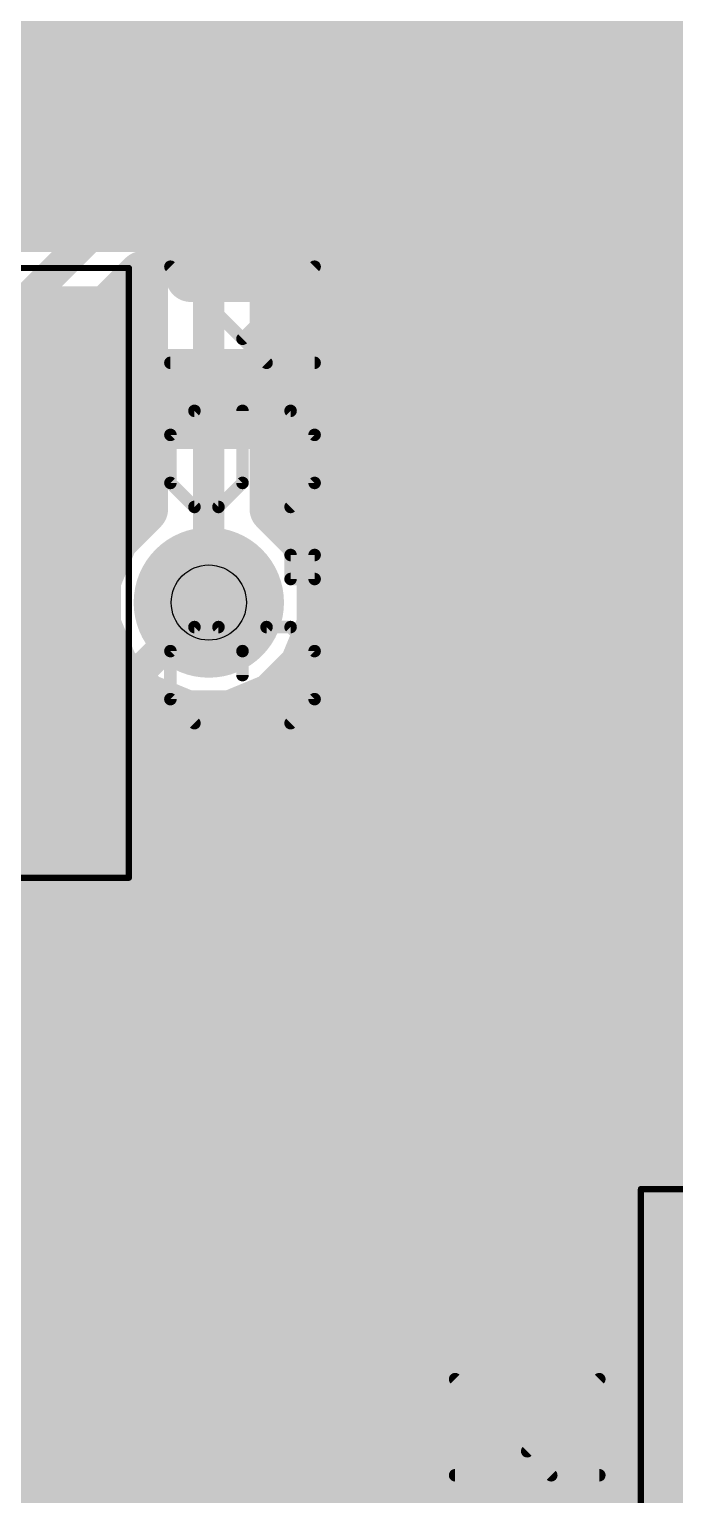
# Model space of a CAD drawing. Extents: x 0 to 10.8, y 0 to 6.1.
# Drawn here: x 1.2077 to 1.4137, y 1.1401 to 1.6081 of the extents above; entities that cross this region are included whole.
import ezdxf

# ---------------------------------------------------------------- set-up
doc = ezdxf.new("R2010")
doc.units = 0
for name, color, linetype in [('1', 22, 'CONTINUOUS'), ('116', 253, 'CONTINUOUS'), ('16', 175, 'CONTINUOUS'), ('18', 82, 'CONTINUOUS'), ('27', 253, 'CONTINUOUS'), ('29', 253, 'CONTINUOUS'), ('30', 253, 'CONTINUOUS'), ('31', 253, 'CONTINUOUS'), ('35', 253, 'CONTINUOUS'), ('39', 22, 'CONTINUOUS'), ('44', 253, 'CONTINUOUS'), ('51', 253, 'CONTINUOUS')]:
    doc.layers.add(name, color=color, linetype=linetype)

# ---------------------------------------------------------------- blocks, each defined once
blk = doc.blocks.new('RECT')
blk.add_solid([(-0.5, -0.5), (0.5, -0.5), (-0.5, 0.5), (0.5, 0.5)])
blk = doc.blocks.new('ROUNDV')
at = {"const_width": 0.5}
blk.add_lwpolyline([(0, -0.25, 1), (0, 0.25, 1), (0, -0.25)], format="xyb", dxfattribs=at)

msp = doc.modelspace()

# ---------------------------------------------------------------- linework, layer by layer
at = {"layer": '1'}
for points, const_width in [([(1.562, 1.802154), (1.288843, 1.528996)], 0.016), ([(1.605, 1.79), (1.305, 1.49)], 0.032), ([(1.327091, 1.456937), (1.627091, 1.756937)], 0.016), ([(0.052488, 1.616), (1.375846, 1.616)], 0.016), ([(0.052484, 1.6), (1.359846, 1.6)], 0.016), ([(0.05248, 1.584), (1.343846, 1.584)], 0.016), ([(0.05248, 1.568), (1.327846, 1.568)], 0.016), ([(0.052476, 1.552), (1.311846, 1.552)], 0.016), ([(1.245787, 1.544961), (1.155752, 1.544961)], 0.016), ([(1.25926, 1.531488), (1.245787, 1.544961)], 0.016), ([(1.254748, 1.536), (1.295846, 1.536)], 0.016), ([(1.406154, 1.536), (1.664, 1.536)], 0.016), ([(1.25926, 1.528996), (1.25926, 1.531488)], 0.016), ([(1.288843, 1.528996), (1.25926, 1.528996)], 0.016), ([(1.390154, 1.52), (1.664, 1.52)], 0.016), ([(1.374154, 1.504), (1.664, 1.504)], 0.016), ([(1.2, 1.49), (0.965, 1.49)], 0.032), ([(1.200772, 1.490469), (1.2, 1.49)], 0.032), ([(1.215, 1.49), (1.200772, 1.490469)], 0.032), ([(1.305, 1.49), (1.215, 1.49)], 0.032), ([(1.358154, 1.488), (1.664, 1.488)], 0.016), ([(1.342154, 1.472), (1.664, 1.472)], 0.016), ([(1.312756, 1.451), (1.327091, 1.456937)], 0.016), ([(1.324827, 1.456), (1.664, 1.456)], 0.016), ([(1.295516, 1.44539), (1.289902, 1.451)], 0.016), ([(1.289902, 1.451), (1.29724, 1.451)], 0.016), ([(1.29724, 1.451), (1.312756, 1.451)], 0.016), ([(1.300996, 1.432161), (1.295516, 1.44539)], 0.016), ([(1.297752, 1.44), (1.655303, 1.44)], 0.016), ([(1.155752, 1.435972), (1.230583, 1.435972)], 0.016), ([(1.230583, 1.435972), (1.229, 1.432161)], 0.016), ([(1.229, 1.432161), (1.229, 1.425992)], 0.016), ([(1.300996, 1.417835), (1.300996, 1.432161)], 0.016), ([(1.229, 1.425992), (1.15865, 1.425992)], 0.016), ([(1.195, 1.355), (1.265, 1.425)], 0.01), ([(1.300996, 1.424), (1.639303, 1.424)], 0.016), ([(1.295516, 1.404606), (1.300996, 1.417835)], 0.016), ([(1.296921, 1.408), (1.623303, 1.408)], 0.016), ([(1.28539, 1.39448), (1.295516, 1.404606)], 0.016), ([(1.272161, 1.389), (1.28539, 1.39448)], 0.016), ([(1.279402, 1.392), (1.607303, 1.392)], 0.016), ([(1.25226, 1.382567), (1.258697, 1.389)], 0.016), ([(1.258697, 1.389), (1.272161, 1.389)], 0.016), ([(1.25226, 1.340374), (1.25226, 1.382567)], 0.016), ([(1.25226, 1.376), (1.591303, 1.376)], 0.016), ([(1.25226, 1.36), (1.575303, 1.36)], 0.016), ([(1.24289, 1.331004), (1.25226, 1.340374)], 0.016), ([(1.25226, 1.344), (1.559303, 1.344)], 0.016), ([(1.215996, 1.003697), (1.215996, 1.331004)], 0.016), ([(1.215996, 1.331004), (1.24289, 1.331004)], 0.016), ([(1.215996, 1.328), (1.543303, 1.328)], 0.016), ([(1.215996, 1.312), (1.527303, 1.312)], 0.016), ([(1.215996, 1.296), (1.511303, 1.296)], 0.016), ([(1.215996, 1.28), (1.495303, 1.28)], 0.016), ([(1.215996, 1.264), (1.479303, 1.264)], 0.016), ([(1.215996, 1.248), (1.463303, 1.248)], 0.016), ([(1.399551, 1.243799), (1.390181, 1.234429)], 0.016), ([(1.459102, 1.243799), (1.399551, 1.243799)], 0.016), ([(1.390181, 1.234429), (1.390181, 1.158181)], 0.016), ([(1.215996, 1.232), (1.390181, 1.232)], 0.016), ([(1.215996, 1.216), (1.390181, 1.216)], 0.016), ([(1.215996, 1.2), (1.390181, 1.2)], 0.016), ([(1.215996, 1.184), (1.390181, 1.184)], 0.016), ([(1.215996, 1.168), (1.390181, 1.168)], 0.016), ([(1.390181, 1.158181), (1.399551, 1.148811)], 0.016), ([(1.215996, 1.152), (1.396362, 1.152)], 0.016), ([(1.399551, 1.148811), (1.483791, 1.148811)], 0.016), ([(1.215996, 1.136), (1.814, 1.136)], 0.016)]:
    msp.add_lwpolyline(points, dxfattribs=dict(at, const_width=const_width))
for points, const_width in [([(1.375846, 1.612, 1), (1.375846, 1.62)], 0.008), ([(1.359846, 1.596, 1), (1.359846, 1.604)], 0.008), ([(1.343846, 1.58, 1), (1.343846, 1.588)], 0.008), ([(1.327846, 1.564, 1), (1.327846, 1.572)], 0.008), ([(1.311846, 1.548, 1), (1.311846, 1.556)], 0.008), ([(1.248616, 1.547789, 1), (1.242959, 1.542132)], 0.008), ([(1.245787, 1.540961, 1), (1.245787, 1.548961)], 0.008), ([(1.254748, 1.54, 1), (1.254748, 1.532)], 0.008), ([(1.295846, 1.532, 1), (1.295846, 1.54)], 0.008), ([(1.406154, 1.54, 1), (1.406154, 1.532)], 0.008), ([(1.26326, 1.531488, 1), (1.25526, 1.531488)], 0.008), ([(1.25926, 1.532996, 1), (1.25926, 1.524996)], 0.008), ([(1.256431, 1.52866, 1), (1.262088, 1.534317)], 0.008), ([(1.286014, 1.531824, 1), (1.291671, 1.526168)], 0.008), ([(1.288843, 1.524996, 1), (1.288843, 1.532996)], 0.008), ([(1.25526, 1.528996, 1), (1.26326, 1.528996)], 0.008), ([(1.390154, 1.524, 1), (1.390154, 1.516)], 0.008), ([(1.374154, 1.508, 1), (1.374154, 1.5)], 0.008), ([(1.195848, 1.496838, 1), (1.204152, 1.483162)], 0.016), ([(1.201035, 1.498464, 1), (1.200508, 1.482473)], 0.016), ([(1.204923, 1.48363, 1), (1.19662, 1.497307)], 0.016), ([(1.2, 1.482, 1), (1.2, 1.498)], 0.016), ([(1.215, 1.498, 1), (1.215, 1.482)], 0.016), ([(1.214737, 1.482004, 1), (1.215263, 1.497996)], 0.016), ([(1.299343, 1.495657, 1), (1.310657, 1.484343)], 0.016), ([(1.305, 1.482, 1), (1.305, 1.498)], 0.016), ([(1.358154, 1.492, 1), (1.358154, 1.484)], 0.008), ([(1.342154, 1.476, 1), (1.342154, 1.468)], 0.008), ([(1.328621, 1.453241, 1), (1.32556, 1.460633)], 0.008), ([(1.324827, 1.46, 1), (1.324827, 1.452)], 0.008), ([(1.324262, 1.459765, 1), (1.329919, 1.454109)], 0.008), ([(1.292729, 1.453829, 1), (1.287074, 1.448171)], 0.008), ([(1.289902, 1.455, 1), (1.289902, 1.447)], 0.008), ([(1.29724, 1.455, 1), (1.29724, 1.447)], 0.008), ([(1.29724, 1.447, 1), (1.29724, 1.455)], 0.008), ([(1.311225, 1.454696, 1), (1.314287, 1.447304)], 0.008), ([(1.312756, 1.447, 1), (1.312756, 1.455)], 0.008), ([(1.299211, 1.446921, 1), (1.29182, 1.443859)], 0.008), ([(1.292688, 1.44256, 1), (1.298343, 1.448219)], 0.008), ([(1.297752, 1.444, 1), (1.297752, 1.436)], 0.008), ([(1.234277, 1.434438, 1), (1.226889, 1.437507)], 0.008), ([(1.230583, 1.431972, 1), (1.230583, 1.439972)], 0.008), ([(1.233, 1.432161, 1), (1.225, 1.432161)], 0.008), ([(1.225306, 1.433696, 1), (1.232694, 1.430627)], 0.008), ([(1.304996, 1.432161, 1), (1.296996, 1.432161)], 0.008), ([(1.297301, 1.43063, 1), (1.304691, 1.433692)], 0.008), ([(1.229, 1.421992, 1), (1.229, 1.429992)], 0.008), ([(1.225, 1.425992, 1), (1.233, 1.425992)], 0.008), ([(1.266768, 1.423232, 1), (1.263232, 1.426768)], 0.005), ([(1.300996, 1.428, 1), (1.300996, 1.42)], 0.008), ([(1.304691, 1.416304, 1), (1.297301, 1.419366)], 0.008), ([(1.296996, 1.417835, 1), (1.304996, 1.417835)], 0.008), ([(1.296921, 1.412, 1), (1.296921, 1.404)], 0.008), ([(1.29182, 1.406137, 1), (1.299211, 1.403075)], 0.008), ([(1.298344, 1.401778, 1), (1.292687, 1.407435)], 0.008), ([(1.279402, 1.396, 1), (1.279402, 1.388)], 0.008), ([(1.282561, 1.397309, 1), (1.288218, 1.391652)], 0.008), ([(1.286921, 1.390785, 1), (1.283859, 1.398176)], 0.008), ([(1.258697, 1.393, 1), (1.258697, 1.385)], 0.008), ([(1.261524, 1.386171, 1), (1.255869, 1.391829)], 0.008), ([(1.27063, 1.392695, 1), (1.273692, 1.385305)], 0.008), ([(1.272161, 1.385, 1), (1.272161, 1.393)], 0.008), ([(1.25626, 1.382567, 1), (1.24826, 1.382567)], 0.008), ([(1.249432, 1.385396, 1), (1.255087, 1.379738)], 0.008), ([(1.25226, 1.38, 1), (1.25226, 1.372)], 0.008), ([(1.25226, 1.364, 1), (1.25226, 1.356)], 0.008), ([(1.25226, 1.348, 1), (1.25226, 1.34)], 0.008), ([(1.255088, 1.337546, 1), (1.249431, 1.343202)], 0.008), ([(1.24826, 1.340374, 1), (1.25626, 1.340374)], 0.008), ([(1.219996, 1.331004, 1), (1.211996, 1.331004)], 0.008), ([(1.215996, 1.335004, 1), (1.215996, 1.327004)], 0.008), ([(1.24289, 1.327004, 1), (1.24289, 1.335004)], 0.008), ([(1.215996, 1.332, 1), (1.215996, 1.324)], 0.008), ([(1.240061, 1.333832, 1), (1.245718, 1.328176)], 0.008), ([(1.215996, 1.316, 1), (1.215996, 1.308)], 0.008), ([(1.215996, 1.3, 1), (1.215996, 1.292)], 0.008), ([(1.215996, 1.284, 1), (1.215996, 1.276)], 0.008), ([(1.215996, 1.268, 1), (1.215996, 1.26)], 0.008), ([(1.215996, 1.252, 1), (1.215996, 1.244)], 0.008), ([(1.399551, 1.247799, 1), (1.399551, 1.239799)], 0.008), ([(1.40238, 1.240971, 1), (1.396723, 1.246628)], 0.008), ([(1.394181, 1.234429, 1), (1.386181, 1.234429)], 0.008), ([(1.387353, 1.237258, 1), (1.39301, 1.231601)], 0.008), ([(1.215996, 1.236, 1), (1.215996, 1.228)], 0.008), ([(1.390181, 1.228, 1), (1.390181, 1.236)], 0.008), ([(1.215996, 1.22, 1), (1.215996, 1.212)], 0.008), ([(1.390181, 1.212, 1), (1.390181, 1.22)], 0.008), ([(1.215996, 1.204, 1), (1.215996, 1.196)], 0.008), ([(1.390181, 1.196, 1), (1.390181, 1.204)], 0.008), ([(1.215996, 1.188, 1), (1.215996, 1.18)], 0.008), ([(1.390181, 1.18, 1), (1.390181, 1.188)], 0.008), ([(1.215996, 1.172, 1), (1.215996, 1.164)], 0.008), ([(1.390181, 1.164, 1), (1.390181, 1.172)], 0.008), ([(1.39301, 1.16101, 1), (1.387353, 1.155353)], 0.008), ([(1.386181, 1.158181, 1), (1.394181, 1.158181)], 0.008), ([(1.215996, 1.156, 1), (1.215996, 1.148)], 0.008), ([(1.399551, 1.152811, 1), (1.399551, 1.144811)], 0.008), ([(1.396362, 1.148, 1), (1.396362, 1.156)], 0.008), ([(1.396723, 1.145983, 1), (1.40238, 1.151639)], 0.008), ([(1.215996, 1.14, 1), (1.215996, 1.132)], 0.008)]:
    msp.add_lwpolyline(points, format="xyb", dxfattribs=dict(at, const_width=const_width))
at = {"layer": '116', "const_width": 0.008071}
msp.add_lwpolyline([(1.265, 1.415079, 1), (1.265, 1.434921, 1), (1.265, 1.415079)], format="xyb", dxfattribs=at)
at = {"layer": '16'}
for points, const_width in [([(1.771299, 2.115996), (1.011299, 1.355996)], 0.016), ([(1.005, 1.32), (1.78, 2.095)], 0.01), ([(1.265, 1.55), (1.79, 2.075)], 0.01), ([(1.285996, 1.541299), (1.798697, 2.054)], 0.016), ([(0.052488, 1.616), (1.271303, 1.616)], 0.016), ([(1.360697, 1.616), (2.96085, 1.616)], 0.016), ([(0.052484, 1.6), (1.255303, 1.6)], 0.016), ([(1.344697, 1.6), (2.94485, 1.6)], 0.016), ([(0.05248, 1.584), (1.239303, 1.584)], 0.016), ([(1.328697, 1.584), (2.92885, 1.584)], 0.016), ([(0.05248, 1.568), (1.223303, 1.568)], 0.016), ([(1.312697, 1.568), (1.733764, 1.568)], 0.016), ([(0.052476, 1.552), (1.207303, 1.552)], 0.016), ([(1.296697, 1.552), (1.713965, 1.552)], 0.016), ([(1.265, 1.425), (1.265, 1.55)], 0.01), ([(1.285996, 1.454909), (1.285996, 1.541299)], 0.016), ([(1.285996, 1.536), (1.707067, 1.536)], 0.016), ([(1.040996, 1.326299), (1.244, 1.529307)], 0.016), ([(1.244, 1.529307), (1.244, 1.454909)], 0.016), ([(1.234693, 1.52), (1.244, 1.52)], 0.016), ([(1.285996, 1.52), (1.706039, 1.52)], 0.016), ([(1.218693, 1.504), (1.244, 1.504)], 0.016), ([(1.285996, 1.504), (1.710193, 1.504)], 0.016), ([(1.202693, 1.488), (1.244, 1.488)], 0.016), ([(1.285996, 1.488), (1.72152, 1.488)], 0.016), ([(1.186693, 1.472), (1.244, 1.472)], 0.016), ([(1.285996, 1.472), (1.743421, 1.472)], 0.016), ([(1.170693, 1.456), (1.244, 1.456)], 0.016), ([(1.244, 1.454909), (1.23448, 1.44539)], 0.016), ([(1.285996, 1.456), (1.717965, 1.456)], 0.016), ([(1.295516, 1.44539), (1.285996, 1.454909)], 0.016), ([(1.23448, 1.44539), (1.229, 1.432161)], 0.016), ([(1.300996, 1.432161), (1.295516, 1.44539)], 0.016), ([(1.154693, 1.44), (1.232248, 1.44)], 0.016), ([(1.297752, 1.44), (1.708724, 1.44)], 0.016), ([(1.229, 1.432161), (1.229, 1.417835)], 0.016), ([(1.300996, 1.417835), (1.300996, 1.432161)], 0.016), ([(1.138693, 1.424), (1.229, 1.424)], 0.016), ([(1.300996, 1.424), (1.706039, 1.424)], 0.016), ([(1.229, 1.417835), (1.23448, 1.404606)], 0.016), ([(1.295516, 1.404606), (1.300996, 1.417835)], 0.016), ([(1.122693, 1.408), (1.233071, 1.408)], 0.016), ([(1.296921, 1.408), (1.708535, 1.408)], 0.016), ([(1.23448, 1.404606), (1.244606, 1.39448)], 0.016), ([(1.28539, 1.39448), (1.295516, 1.404606)], 0.016), ([(1.106693, 1.392), (1.250591, 1.392)], 0.016), ([(1.244606, 1.39448), (1.257835, 1.389)], 0.016), ([(1.272161, 1.389), (1.28539, 1.39448)], 0.016), ([(1.279402, 1.392), (1.71752, 1.392)], 0.016), ([(1.257835, 1.389), (1.272161, 1.389)], 0.016), ([(1.090693, 1.376), (1.742343, 1.376)], 0.016), ([(1.074693, 1.36), (1.857858, 1.36)], 0.016), ([(1.058693, 1.344), (1.864693, 1.344)], 0.016), ([(1.042693, 1.328), (1.88565, 1.328)], 0.016), ([(1.04065, 1.312), (2.061846, 1.312)], 0.016), ([(1.031909, 1.296), (2.045846, 1.296)], 0.016), ([(0.052429, 1.28), (2.029846, 1.28)], 0.016), ([(0.052425, 1.264), (2.013846, 1.264)], 0.016), ([(0.052425, 1.248), (1.997846, 1.248)], 0.016), ([(0.052421, 1.232), (1.981846, 1.232)], 0.016), ([(0.052417, 1.216), (1.965846, 1.216)], 0.016), ([(0.052417, 1.2), (1.949846, 1.2)], 0.016), ([(0.052413, 1.184), (1.933846, 1.184)], 0.016), ([(0.052409, 1.168), (1.917846, 1.168)], 0.016), ([(0.052406, 1.152), (1.901846, 1.152)], 0.016), ([(0.052406, 1.136), (1.885846, 1.136)], 0.016)]:
    msp.add_lwpolyline(points, dxfattribs=dict(at, const_width=const_width))
for points, const_width in [([(1.271303, 1.612, 1), (1.271303, 1.62)], 0.008), ([(1.360697, 1.62, 1), (1.360697, 1.612)], 0.008), ([(1.255303, 1.596, 1), (1.255303, 1.604)], 0.008), ([(1.344697, 1.604, 1), (1.344697, 1.596)], 0.008), ([(1.239303, 1.58, 1), (1.239303, 1.588)], 0.008), ([(1.328697, 1.588, 1), (1.328697, 1.58)], 0.008), ([(1.223303, 1.564, 1), (1.223303, 1.572)], 0.008), ([(1.312697, 1.572, 1), (1.312697, 1.564)], 0.008), ([(1.207303, 1.548, 1), (1.207303, 1.556)], 0.008), ([(1.296697, 1.556, 1), (1.296697, 1.548)], 0.008), ([(1.2675, 1.55, 1), (1.2625, 1.55)], 0.005), ([(1.263232, 1.551768, 1), (1.266768, 1.548232)], 0.005), ([(1.289996, 1.541299, 1), (1.281996, 1.541299)], 0.008), ([(1.283168, 1.544128, 1), (1.288824, 1.538471)], 0.008), ([(1.285996, 1.54, 1), (1.285996, 1.532)], 0.008), ([(1.248, 1.529307, 1), (1.24, 1.529307)], 0.008), ([(1.246828, 1.526479, 1), (1.241172, 1.532135)], 0.008), ([(1.234693, 1.524, 1), (1.234693, 1.516)], 0.008), ([(1.244, 1.516, 1), (1.244, 1.524)], 0.008), ([(1.285996, 1.524, 1), (1.285996, 1.516)], 0.008), ([(1.218693, 1.508, 1), (1.218693, 1.5)], 0.008), ([(1.244, 1.5, 1), (1.244, 1.508)], 0.008), ([(1.285996, 1.508, 1), (1.285996, 1.5)], 0.008), ([(1.244, 1.484, 1), (1.244, 1.492)], 0.008), ([(1.285996, 1.492, 1), (1.285996, 1.484)], 0.008), ([(1.244, 1.468, 1), (1.244, 1.476)], 0.008), ([(1.285996, 1.476, 1), (1.285996, 1.468)], 0.008), ([(1.246828, 1.452081, 1), (1.241172, 1.457738)], 0.008), ([(1.244, 1.452, 1), (1.244, 1.46)], 0.008), ([(1.285996, 1.46, 1), (1.285996, 1.452)], 0.008), ([(1.288824, 1.457738, 1), (1.283168, 1.452081)], 0.008), ([(1.24, 1.454909, 1), (1.248, 1.454909)], 0.008), ([(1.281996, 1.454909, 1), (1.289996, 1.454909)], 0.008), ([(1.231652, 1.448218, 1), (1.237309, 1.442561)], 0.008), ([(1.238176, 1.443859, 1), (1.230785, 1.446921)], 0.008), ([(1.299211, 1.446921, 1), (1.29182, 1.443859)], 0.008), ([(1.292687, 1.442561, 1), (1.298344, 1.448218)], 0.008), ([(1.232248, 1.436, 1), (1.232248, 1.444)], 0.008), ([(1.297752, 1.444, 1), (1.297752, 1.436)], 0.008), ([(1.233, 1.432161, 1), (1.225, 1.432161)], 0.008), ([(1.225305, 1.433692, 1), (1.232695, 1.43063)], 0.008), ([(1.304996, 1.432161, 1), (1.296996, 1.432161)], 0.008), ([(1.297301, 1.43063, 1), (1.304691, 1.433692)], 0.008), ([(1.229, 1.42, 1), (1.229, 1.428)], 0.008), ([(1.2625, 1.425, 1), (1.2675, 1.425)], 0.005), ([(1.300996, 1.428, 1), (1.300996, 1.42)], 0.008), ([(1.232695, 1.419366, 1), (1.225305, 1.416304)], 0.008), ([(1.304691, 1.416304, 1), (1.297301, 1.419366)], 0.008), ([(1.225, 1.417835, 1), (1.233, 1.417835)], 0.008), ([(1.296996, 1.417835, 1), (1.304996, 1.417835)], 0.008), ([(1.233071, 1.404, 1), (1.233071, 1.412)], 0.008), ([(1.296921, 1.412, 1), (1.296921, 1.404)], 0.008), ([(1.237309, 1.407435, 1), (1.231652, 1.401778)], 0.008), ([(1.230785, 1.403075, 1), (1.238176, 1.406137)], 0.008), ([(1.29182, 1.406137, 1), (1.299211, 1.403075)], 0.008), ([(1.298344, 1.401778, 1), (1.292687, 1.407435)], 0.008), ([(1.246137, 1.398176, 1), (1.243075, 1.390785)], 0.008), ([(1.241778, 1.391652, 1), (1.247435, 1.397309)], 0.008), ([(1.250591, 1.388, 1), (1.250591, 1.396)], 0.008), ([(1.279402, 1.396, 1), (1.279402, 1.388)], 0.008), ([(1.282561, 1.397309, 1), (1.288218, 1.391652)], 0.008), ([(1.286921, 1.390785, 1), (1.283859, 1.398176)], 0.008), ([(1.257835, 1.393, 1), (1.257835, 1.385)], 0.008), ([(1.256304, 1.385305, 1), (1.259366, 1.392695)], 0.008), ([(1.27063, 1.392695, 1), (1.273692, 1.385305)], 0.008), ([(1.272161, 1.385, 1), (1.272161, 1.393)], 0.008)]:
    msp.add_lwpolyline(points, format="xyb", dxfattribs=dict(at, const_width=const_width))
at = {"layer": '27', "const_width": 0.004}
for points in [[(1.283429, 1.501571), (1.252736, 1.53226)], [(1.275756, 1.50924), (1.298772, 1.53226)], [(1.252736, 1.501571), (1.298772, 1.501571)], [(1.260409, 1.486224), (1.252736, 1.478551)], [(1.291102, 1.486224), (1.260409, 1.486224)], [(1.275756, 1.463205), (1.275756, 1.486224)], [(1.298772, 1.478551), (1.291102, 1.486224)], [(1.252736, 1.478551), (1.252736, 1.463205)], [(1.298772, 1.463205), (1.298772, 1.478551)], [(1.252736, 1.463205), (1.260409, 1.455535)], [(1.268083, 1.455535), (1.275756, 1.463205)], [(1.291102, 1.455535), (1.298772, 1.463205)], [(1.260409, 1.455535), (1.268083, 1.455535)], [(1.291102, 1.43252), (1.291102, 1.440189)], [(1.291102, 1.440189), (1.298772, 1.440189)], [(1.298772, 1.440189), (1.298772, 1.43252)], [(1.298772, 1.43252), (1.291102, 1.43252)], [(1.252736, 1.4095), (1.260409, 1.417173)], [(1.260409, 1.417173), (1.268083, 1.417173)], [(1.268083, 1.417173), (1.275756, 1.4095)], [(1.275756, 1.4095), (1.283429, 1.417173)], [(1.283429, 1.417173), (1.291102, 1.417173)], [(1.291102, 1.417173), (1.298772, 1.4095)], [(1.252736, 1.394154), (1.252736, 1.4095)], [(1.275756, 1.4095), (1.275756, 1.401827)], [(1.298772, 1.4095), (1.298772, 1.394154)], [(1.260409, 1.386484), (1.252736, 1.394154)], [(1.298772, 1.394154), (1.291102, 1.386484)], [(1.374331, 1.146283), (1.343638, 1.176972)], [(1.366657, 1.153953), (1.389673, 1.176972)], [(1.343638, 1.146283), (1.389673, 1.146283)]]:
    msp.add_lwpolyline(points, dxfattribs=at)
at = {"layer": '27', "const_width": 0.002}
for points in [[(1.253443, 1.532967, 1), (1.252029, 1.531553)], [(1.299479, 1.531553, 1), (1.298064, 1.532967)], [(1.275049, 1.509947, 1), (1.276463, 1.508533)], [(1.252736, 1.502571, 1), (1.252736, 1.500571)], [(1.282722, 1.500864, 1), (1.284136, 1.502278)], [(1.298772, 1.500571, 1), (1.298772, 1.502571)], [(1.260409, 1.487224, 1), (1.260409, 1.485224)], [(1.261117, 1.485517, 1), (1.259702, 1.486932)], [(1.276756, 1.486224, 1), (1.274756, 1.486224)], [(1.29181, 1.486931, 1), (1.290395, 1.485517)], [(1.291102, 1.485224, 1), (1.291102, 1.487224)], [(1.253736, 1.478551, 1), (1.251736, 1.478551)], [(1.252029, 1.479258, 1), (1.253443, 1.477844)], [(1.299772, 1.478551, 1), (1.297772, 1.478551)], [(1.298064, 1.477844, 1), (1.299479, 1.479258)], [(1.253443, 1.463912, 1), (1.252029, 1.462497)], [(1.276463, 1.462497, 1), (1.275049, 1.463912)], [(1.299479, 1.462498, 1), (1.298065, 1.463912)], [(1.251736, 1.463205, 1), (1.253736, 1.463205)], [(1.274756, 1.463205, 1), (1.276756, 1.463205)], [(1.297772, 1.463205, 1), (1.299772, 1.463205)], [(1.260409, 1.456535, 1), (1.260409, 1.454535)], [(1.259703, 1.454828, 1), (1.261116, 1.456243)], [(1.267376, 1.456243, 1), (1.26879, 1.454828)], [(1.268083, 1.454535, 1), (1.268083, 1.456535)], [(1.290395, 1.456243, 1), (1.291809, 1.454828)], [(1.292102, 1.440189, 1), (1.290102, 1.440189)], [(1.291102, 1.441189, 1), (1.291102, 1.439189)], [(1.299772, 1.440189, 1), (1.297772, 1.440189)], [(1.298772, 1.439189, 1), (1.298772, 1.441189)], [(1.291102, 1.43352, 1), (1.291102, 1.43152)], [(1.290102, 1.43252, 1), (1.292102, 1.43252)], [(1.297772, 1.43252, 1), (1.299772, 1.43252)], [(1.298772, 1.43152, 1), (1.298772, 1.43352)], [(1.260409, 1.418173, 1), (1.260409, 1.416173)], [(1.261117, 1.416466, 1), (1.259702, 1.41788)], [(1.26879, 1.41788, 1), (1.267376, 1.416466)], [(1.268083, 1.416173, 1), (1.268083, 1.418173)], [(1.283429, 1.418173, 1), (1.283429, 1.416173)], [(1.284136, 1.416466, 1), (1.282722, 1.41788)], [(1.29181, 1.41788, 1), (1.290395, 1.416466)], [(1.291102, 1.416173, 1), (1.291102, 1.418173)], [(1.253736, 1.4095, 1), (1.251736, 1.4095)], [(1.252029, 1.410207, 1), (1.253443, 1.408793)], [(1.276756, 1.4095, 1), (1.274756, 1.4095)], [(1.275049, 1.410207, 1), (1.276463, 1.408793)], [(1.275049, 1.408793, 1), (1.276463, 1.410207)], [(1.299772, 1.4095, 1), (1.297772, 1.4095)], [(1.298064, 1.408793, 1), (1.299479, 1.410207)], [(1.274756, 1.401827, 1), (1.276756, 1.401827)], [(1.253443, 1.394861, 1), (1.252029, 1.393446)], [(1.251736, 1.394154, 1), (1.253736, 1.394154)], [(1.297772, 1.394154, 1), (1.299772, 1.394154)], [(1.299479, 1.393446, 1), (1.298065, 1.394861)], [(1.259703, 1.385777, 1), (1.261116, 1.387192)], [(1.290395, 1.387191, 1), (1.291809, 1.385777)], [(1.344345, 1.17768, 1), (1.342931, 1.176265)], [(1.39038, 1.176265, 1), (1.388966, 1.177679)], [(1.36595, 1.15466, 1), (1.367365, 1.153246)], [(1.343638, 1.147283, 1), (1.343638, 1.145283)], [(1.373624, 1.145576, 1), (1.375038, 1.146991)], [(1.389673, 1.145283, 1), (1.389673, 1.147283)]]:
    msp.add_lwpolyline(points, format="xyb", dxfattribs=at)
at = {"layer": '39', "const_width": 0.002}
for points in [[(1.162071, 1.531846), (1.239472, 1.531846)], [(1.239472, 1.531846), (1.239472, 1.337122)], [(1.239472, 1.337122), (1.162071, 1.337122)], [(1.402972, 1.042961), (1.402972, 1.237685)], [(1.402972, 1.237685), (1.480374, 1.237685)]]:
    msp.add_lwpolyline(points, dxfattribs=at)
at = {"layer": '39', "const_width": 0.001}
for points in [[(1.239972, 1.531846, 1), (1.238972, 1.531846)], [(1.239472, 1.531346, 1), (1.239472, 1.532346)], [(1.238972, 1.337122, 1), (1.239972, 1.337122)], [(1.239472, 1.336622, 1), (1.239472, 1.337622)], [(1.403472, 1.237685, 1), (1.402472, 1.237685)], [(1.402972, 1.238185, 1), (1.402972, 1.237185)]]:
    msp.add_lwpolyline(points, format="xyb", dxfattribs=at)
at = {"layer": '44'}
msp.add_circle((1.265, 1.425), 0.012, dxfattribs=at)
at = {"layer": '51', "const_width": 0.006}
for points in [[(1.232772, 1.471984), (1.232772, 1.396484)], [(1.409673, 1.102823), (1.409673, 1.178323)]]:
    msp.add_lwpolyline(points, dxfattribs=at)
at = {"layer": '51', "const_width": 0.003}
for points in [[(1.234272, 1.471984, 1), (1.231272, 1.471984)], [(1.231272, 1.396484, 1), (1.234272, 1.396484)], [(1.411173, 1.178323, 1), (1.408173, 1.178323)]]:
    msp.add_lwpolyline(points, format="xyb", dxfattribs=at)

# ---------------------------------------------------------------- block references
at = {"layer": '1', "xscale": 0.062992, "yscale": 0.070984}
for p, rotation in [((1.200772, 1.490469), 90), ((1.200772, 1.3785), 90), ((1.441673, 1.196307), 270)]:
    msp.add_blockref('RECT', p, dxfattribs=dict(at, rotation=rotation))
at = {"layer": '18', "xscale": 0.04, "yscale": 0.04}
msp.add_blockref('ROUNDV', (1.265, 1.425), dxfattribs=at)
msp.add_blockref('ROUNDV', (1.265, 1.425), dxfattribs=at)
at = {"layer": '29', "xscale": 0.070992, "yscale": 0.078984}
for p, rotation in [((1.200772, 1.490469), 90), ((1.200772, 1.3785), 90), ((1.441673, 1.196307), 270)]:
    msp.add_blockref('RECT', p, dxfattribs=dict(at, rotation=rotation))
at = {"layer": '29', "xscale": 0.048, "yscale": 0.048}
msp.add_blockref('ROUNDV', (1.265, 1.425), dxfattribs=at)
at = {"layer": '30', "xscale": 0.048, "yscale": 0.048}
msp.add_blockref('ROUNDV', (1.265, 1.425), dxfattribs=at)
at = {"layer": '31', "xscale": 0.062992, "yscale": 0.070984}
for p, rotation in [((1.200772, 1.490469), 90), ((1.200772, 1.3785), 90), ((1.441673, 1.196307), 270)]:
    msp.add_blockref('RECT', p, dxfattribs=dict(at, rotation=rotation))
at = {"layer": '35', "xscale": 0.023622, "yscale": 0.055118, "rotation": 90}
msp.add_blockref('RECT', (1.200772, 1.434484), dxfattribs=at)
at = {"layer": '51', "xscale": 0.029, "yscale": 0.069}
for p, rotation in [((1.200772, 1.486484), 90), ((1.200772, 1.382484), 90), ((1.441673, 1.192323), 270)]:
    msp.add_blockref('RECT', p, dxfattribs=dict(at, rotation=rotation))

doc.saveas('drawing.dxf')
